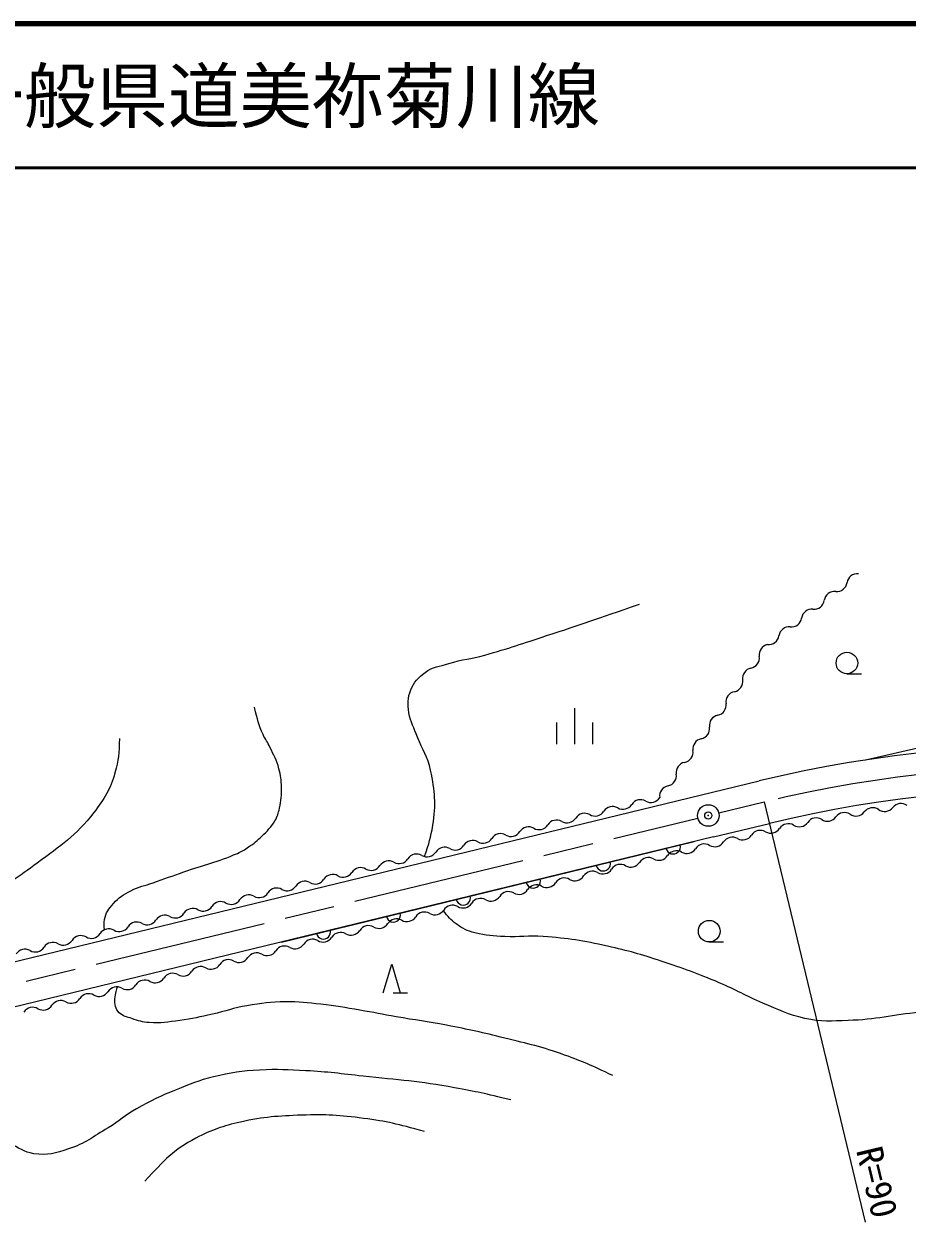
# Model space of a CAD drawing. Units: millimetres on the paper. Extents: x 40 to 680, y 20 to 380.
# Drawn here: x 221.7 to 283.1, y 296.8 to 380 of the extents above; entities that cross this region are included whole.
import ezdxf
from ezdxf.enums import TextEntityAlignment as Align

# ---------------------------------------------------------------- set-up
doc = ezdxf.new("R2010")
doc.units = ezdxf.units.MM
doc.header["$PDMODE"] = 32
doc.header["$PDSIZE"] = 0.5
doc.linetypes.add('CHAIN', pattern=[18.5, 12, -1.5, 3.5, -1.5])
for name, color, linetype, lineweight in [('M-BGD', 7, 'Continuous', 25), ('M-BMK', 2, 'CHAIN', 13), ('M-BMK-SRVR', 3, 'Continuous', 25), ('M-TTL', 2, 'Continuous', 140), ('M-TTL-LINE', 7, 'Continuous', 50)]:
    doc.layers.add(name, color=color, linetype=linetype, lineweight=lineweight)
doc.layers.add('M-TTL-TXT', color=7, linetype='Continuous')
doc.styles.add('ＭＳ ゴシック', font='')
doc.styles.get('ＭＳ ゴシック').set_extended_font_data('MS Gothic')

msp = doc.modelspace()

# ---------------------------------------------------------------- linework, layer by layer
at = {"layer": 'M-BGD'}
for p, q in [((278.896, 334.876), (279.896, 334.876)), ((260, 330), (260, 332.5)), ((258.75, 330), (258.75, 331.5)), ((261.25, 330), (261.25, 331.5)), ((280.189, 328.893), (286.109, 330.269)), ((168.346, 302.075), (272.802, 327.439)), ((273.154, 325.981), (280.153, 296.809)), ((269.629, 323.548), (273.512, 324.491)), ((269.629, 323.548), (172.461, 299.918)), ((239.621, 316.25), (268.285, 323.221)), ((269.331, 316.255), (270.331, 316.255)), ((246.679, 312.726), (247.279, 314.726)), ((247.279, 314.726), (247.879, 312.726)), ((247.379, 312.726), (248.379, 312.726))]:
    msp.add_line(p, q, dxfattribs=at)
for centre in [(278.896, 335.626), (269.331, 317.005)]:
    msp.add_circle(centre, 0.75, dxfattribs=at)
for centre, radius, start, end in [((278.185, 341.315), 0.725, 264.33353, 351.53917), ((279.619, 341.102), 0.725, 84.33353, 171.53917), ((278.042, 339.872), 0.725, 84.33353, 171.53917), ((276.608, 340.085), 0.725, 264.33353, 351.53917), ((275.03, 338.856), 0.725, 264.33353, 351.53917), ((276.465, 338.642), 0.725, 84.33353, 171.53917), ((274.887, 337.413), 0.725, 84.33353, 171.53917), ((273.453, 337.626), 0.725, 264.33353, 351.53917), ((273.523, 336.194), 0.725, 101.23824, 188.44388), ((272.371, 334.559), 0.725, 101.23824, 188.44388), ((272.088, 335.981), 0.725, 281.23824, 8.44388), ((270.937, 334.346), 0.725, 281.23824, 8.44388), ((271.219, 332.923), 0.725, 101.23824, 188.44388), ((269.785, 332.711), 0.725, 281.23824, 8.44388), ((270.068, 331.288), 0.725, 101.23824, 188.44388), ((268.633, 331.075), 0.725, 281.23824, 8.44388), ((268.916, 329.653), 0.725, 101.23824, 188.44388), ((267.482, 329.44), 0.725, 281.23824, 8.44388), ((294.151, 238.465), 91.5, 71.66024, 103.49271), ((267.764, 328.018), 0.725, 101.23824, 188.44388), ((266.33, 327.805), 0.725, 281.23824, 8.44388), ((266.612, 326.383), 0.725, 101.23824, 188.44388), ((264.562, 325.412), 0.725, 60.04582, 147.25146), ((265.286, 326.669), 0.725, 240.04582, 327.25146), ((294.182, 238.45), 88.489, 71.68186, 103.5084), ((261.399, 325.725), 0.725, 240.04582, 327.25146), ((262.618, 324.94), 0.725, 60.04582, 147.25146), ((263.342, 326.197), 0.725, 240.04582, 327.25146), ((279.524, 325.724), 0.725, 235.76802, 322.97366), ((280.681, 324.851), 0.725, 55.76802, 142.97366), ((281.51, 326.041), 0.725, 234.4956, 321.70123), ((282.648, 325.142), 0.725, 54.4956, 141.70123), ((258.731, 323.997), 0.725, 60.04582, 147.25146), ((259.455, 325.253), 0.725, 240.04582, 327.25146), ((260.675, 324.469), 0.725, 60.04582, 147.25146), ((274.821, 323.74), 0.725, 59.51004, 146.71567), ((275.575, 324.978), 0.725, 237.79855, 325.00418), ((276.763, 324.147), 0.725, 57.79855, 145.00418), ((277.545, 325.367), 0.725, 236.90106, 324.10669), ((278.72, 324.517), 0.725, 56.90106, 144.10669), ((254.844, 323.053), 0.725, 60.04582, 147.25146), ((255.568, 324.309), 0.725, 240.04582, 327.25146), ((256.787, 323.525), 0.725, 60.04582, 147.25146), ((257.511, 324.781), 0.725, 240.04582, 327.25146), ((271.659, 324.067), 0.725, 240.06072, 327.26636), ((272.879, 323.283), 0.725, 60.06072, 147.26636), ((273.609, 324.536), 0.725, 239.51004, 326.71567), ((250.957, 322.109), 0.725, 60.04582, 147.25146), ((251.681, 323.365), 0.725, 240.04582, 327.25146), ((252.9, 322.581), 0.725, 60.04582, 147.25146), ((253.624, 323.837), 0.725, 240.04582, 327.25146), ((266.828, 322.866), 0.5, 193.66812, 13.66812), ((268.992, 322.338), 0.725, 60.0653, 147.27094), ((269.716, 323.594), 0.725, 240.06072, 327.26636), ((270.936, 322.81), 0.725, 60.06072, 147.26636), ((247.794, 322.421), 0.725, 240.04582, 327.25146), ((249.013, 321.637), 0.725, 60.04582, 147.25146), ((249.737, 322.893), 0.725, 240.04582, 327.25146), ((265.106, 321.393), 0.725, 60.0653, 147.27094), ((265.829, 322.649), 0.725, 240.0653, 327.27094), ((267.049, 321.865), 0.725, 60.0653, 147.27094), ((267.773, 323.122), 0.725, 240.0653, 327.27094), ((245.126, 320.693), 0.725, 60.04582, 147.25146), ((245.85, 321.949), 0.725, 240.04582, 327.25146), ((247.07, 321.165), 0.725, 60.04582, 147.25146), ((261.219, 320.447), 0.725, 60.0653, 147.27094), ((261.97, 321.685), 0.5, 193.66812, 13.66812), ((261.943, 321.704), 0.725, 240.0653, 327.27094), ((263.162, 320.92), 0.725, 60.0653, 147.27094), ((263.886, 322.177), 0.725, 240.0653, 327.27094), ((241.239, 319.749), 0.725, 60.04582, 147.25146), ((241.963, 321.005), 0.725, 240.04582, 327.25146), ((243.183, 320.221), 0.725, 60.04582, 147.25146), ((243.907, 321.477), 0.725, 240.04582, 327.25146), ((257.111, 320.503), 0.5, 193.66812, 13.66812), ((258.056, 320.759), 0.725, 240.0653, 327.27094), ((259.276, 319.975), 0.725, 60.0653, 147.27094), ((259.999, 321.231), 0.725, 240.0653, 327.27094), ((237.352, 318.805), 0.725, 60.04582, 147.25146), ((238.076, 320.062), 0.725, 240.04582, 327.25146), ((239.296, 319.277), 0.725, 60.04582, 147.25146), ((240.02, 320.534), 0.725, 240.04582, 327.25146), ((255.389, 319.03), 0.725, 60.0653, 147.27094), ((256.112, 320.286), 0.725, 240.0653, 327.27094), ((257.332, 319.502), 0.725, 60.0653, 147.27094), ((234.189, 319.118), 0.725, 240.04582, 327.25146), ((235.409, 318.333), 0.725, 60.04582, 147.25146), ((236.133, 319.59), 0.725, 240.04582, 327.25146), ((251.502, 318.084), 0.725, 60.0653, 147.27094), ((252.253, 319.322), 0.5, 193.66812, 13.66812), ((252.226, 319.341), 0.725, 240.0653, 327.27094), ((253.446, 318.557), 0.725, 60.0653, 147.27094), ((254.169, 319.814), 0.725, 240.0653, 327.27094), ((231.522, 317.39), 0.725, 60.04582, 147.25146), ((232.246, 318.646), 0.725, 240.04582, 327.25146), ((233.465, 317.861), 0.725, 60.04582, 147.25146), ((247.394, 318.14), 0.5, 193.66812, 13.66812), ((247.615, 317.139), 0.725, 60.0653, 147.27094), ((248.339, 318.396), 0.725, 240.0653, 327.27094), ((249.559, 317.612), 0.725, 60.0653, 147.27094), ((250.282, 318.868), 0.725, 240.0653, 327.27094), ((227.635, 316.446), 0.725, 60.04582, 147.25146), ((228.359, 317.702), 0.725, 240.04582, 327.25146), ((229.578, 316.918), 0.725, 60.04582, 147.25146), ((230.302, 318.174), 0.725, 240.04582, 327.25146), ((242.536, 316.959), 0.5, 193.66812, 13.66812), ((244.452, 317.451), 0.725, 240.0653, 327.27094), ((245.672, 316.667), 0.725, 60.0653, 147.27094), ((246.396, 317.923), 0.725, 240.0653, 327.27094), ((223.748, 315.502), 0.725, 60.04582, 147.25146), ((224.472, 316.758), 0.725, 240.04582, 327.25146), ((225.691, 315.974), 0.725, 60.04582, 147.25146), ((226.415, 317.23), 0.725, 240.04582, 327.25146), ((241.785, 315.721), 0.725, 60.0653, 147.27094), ((242.509, 316.978), 0.725, 240.0653, 327.27094), ((243.729, 316.194), 0.725, 60.0653, 147.27094), ((221.804, 315.03), 0.725, 60.04582, 147.25146), ((222.528, 316.286), 0.725, 240.04582, 327.25146), ((237.899, 314.776), 0.725, 60.0653, 147.27094), ((238.622, 316.033), 0.725, 240.0653, 327.27094), ((239.842, 315.249), 0.725, 60.0653, 147.27094), ((240.566, 316.505), 0.725, 240.0653, 327.27094), ((234.012, 313.831), 0.725, 60.0653, 147.27094), ((234.736, 315.088), 0.725, 240.0653, 327.27094), ((235.955, 314.304), 0.725, 60.0653, 147.27094), ((236.679, 315.56), 0.725, 240.0653, 327.27094), ((230.849, 314.142), 0.725, 240.0653, 327.27094), ((232.069, 313.358), 0.725, 60.0653, 147.27094), ((232.792, 314.615), 0.725, 240.0653, 327.27094), ((226.962, 313.197), 0.725, 240.0653, 327.27094), ((228.182, 312.413), 0.725, 60.0653, 147.27094), ((228.905, 313.67), 0.725, 240.0653, 327.27094), ((230.125, 312.886), 0.725, 60.0653, 147.27094), ((224.295, 311.468), 0.725, 60.0653, 147.27094), ((225.019, 312.725), 0.725, 240.0653, 327.27094), ((226.239, 311.941), 0.725, 60.0653, 147.27094), ((222.352, 310.996), 0.725, 60.0653, 147.27094), ((223.075, 312.252), 0.725, 240.0653, 327.27094)]:
    msp.add_arc(centre, radius, start, end, dxfattribs=at)
for points, knots in [([(249.547, 322.194), (249.899, 323.128), (249.985, 323.493), (250.133, 324.356), (250.385, 325.829), (250.277, 326.714), (249.982, 328.18), (249.792, 329.126), (249.42, 329.576), (249.08, 330.479), (248.832, 331.137), (248.585, 331.481), (248.479, 332.176), (248.384, 332.792), (248.374, 333.188), (248.607, 333.766), (248.836, 334.329), (249.111, 334.602), (249.596, 334.969), (250.146, 335.385), (250.592, 335.383), (251.25, 335.592), (252.203, 335.894), (252.78, 335.9), (253.742, 336.172), (255.435, 336.651), (256.365, 336.983), (258.039, 337.525), (260.568, 338.344), (261.372, 338.633), (264.484, 339.716)], [0, 0, 0, 0, 1, 1, 1, 2, 2, 2, 3, 3, 3, 4, 4, 4, 5, 5, 5, 6, 6, 6, 7, 7, 7, 8, 8, 8, 9, 9, 9, 10, 10, 10, 10]), ([(227.338, 317.107), (227.292, 317.402), (227.296, 317.541), (227.338, 317.814), (227.413, 318.304), (227.641, 318.54), (227.954, 318.924), (228.324, 319.38), (228.653, 319.526), (229.165, 319.813), (229.724, 320.126), (230.105, 320.152), (230.709, 320.368), (231.544, 320.666), (232.012, 320.833), (232.849, 321.125), (234.298, 321.63), (235.152, 321.804), (236.563, 322.407), (236.885, 322.544), (237.049, 322.658), (237.341, 322.851), (237.731, 323.109), (237.934, 323.282), (238.269, 323.608), (238.656, 323.984), (238.881, 324.2), (239.167, 324.658), (239.363, 324.971), (239.403, 325.187), (239.49, 325.546), (239.626, 326.103), (239.622, 326.435), (239.622, 327.009), (239.622, 327.511), (239.569, 327.794), (239.45, 328.281), (239.298, 328.899), (239.092, 329.208), (238.824, 329.785), (238.662, 330.136), (238.517, 330.305), (238.35, 330.653), (238.014, 331.354), (237.973, 331.664), (237.754, 332.551)], [0, 0, 0, 0, 1, 1, 1, 2, 2, 2, 3, 3, 3, 4, 4, 4, 5, 5, 5, 6, 6, 6, 7, 7, 7, 8, 8, 8, 9, 9, 9, 10, 10, 10, 11, 11, 11, 12, 12, 12, 13, 13, 13, 14, 14, 14, 15, 15, 15, 15]), ([(228.373, 330.385), (228.353, 329.33), (228.311, 328.908), (228.058, 328.004), (227.729, 326.826), (227.34, 326.203), (226.588, 325.238), (225.325, 323.62), (224.324, 322.95), (222.667, 321.737), (221.326, 320.756), (220.565, 320.201), (219.095, 319.427), (216.889, 318.263), (215.541, 317.836), (213.214, 316.941), (210.533, 315.91), (208.965, 315.512), (206.281, 314.49), (205.164, 314.064), (204.512, 313.877), (203.446, 313.335), (203.135, 313.177), (203.19, 313.205), (202.652, 312.928)], [0, 0, 0, 0, 1, 1, 1, 2, 2, 2, 3, 3, 3, 4, 4, 4, 5, 5, 5, 6, 6, 6, 7, 7, 7, 8, 8, 8, 8]), ([(288.615, 311.783), (286.369, 311.608), (285.781, 311.561), (283.969, 311.379), (282.016, 311.183), (280.938, 310.861), (278.976, 310.801), (277.803, 310.766), (277.121, 310.693), (275.975, 310.946), (274.791, 311.207), (274.182, 311.553), (273.06, 312.014), (271.852, 312.51), (271.235, 312.923), (270.03, 313.428), (268.477, 314.078), (267.588, 314.4), (265.99, 314.928), (264.556, 315.402), (263.74, 315.636), (262.267, 315.967), (260.543, 316.354), (259.555, 316.504), (257.794, 316.631), (256.759, 316.706), (256.175, 316.583), (255.139, 316.631), (254.322, 316.669), (253.85, 316.675), (253.061, 316.891), (252.519, 317.039), (252.213, 317.176), (251.762, 317.511), (251.358, 317.812), (251.211, 317.988), (250.865, 318.436)], [0, 0, 0, 0, 1, 1, 1, 2, 2, 2, 3, 3, 3, 4, 4, 4, 5, 5, 5, 6, 6, 6, 7, 7, 7, 8, 8, 8, 9, 9, 9, 10, 10, 10, 11, 11, 11, 12, 12, 12, 12]), ([(262.634, 306.978), (261.096, 307.711), (260.625, 307.922), (259.29, 308.407), (257.702, 308.984), (256.766, 309.169), (255.128, 309.582), (253.563, 309.976), (252.679, 310.172), (251.094, 310.475), (249.733, 310.736), (248.961, 310.824), (247.596, 311.063), (246.608, 311.235), (246.058, 311.356), (245.068, 311.522), (244.014, 311.7), (243.424, 311.81), (242.362, 311.931), (241.408, 312.039), (240.871, 312.119), (239.911, 312.109), (238.858, 312.099), (238.268, 312.008), (237.23, 311.829), (236.279, 311.664), (235.773, 311.448), (234.83, 311.241), (233.948, 311.048), (233.453, 310.934), (232.558, 310.807), (231.736, 310.691), (231.267, 310.601), (230.439, 310.654), (229.958, 310.685), (229.694, 310.777), (229.239, 310.935), (228.876, 311.061), (228.633, 311.09), (228.345, 311.343), (227.818, 311.807), (228.153, 312.874), (228.235, 313.136)], [0, 0, 0, 0, 1, 1, 1, 2, 2, 2, 3, 3, 3, 4, 4, 4, 5, 5, 5, 6, 6, 6, 7, 7, 7, 8, 8, 8, 9, 9, 9, 10, 10, 10, 11, 11, 11, 12, 12, 12, 13, 13, 13, 14, 14, 14, 14]), ([(255.562, 305.284), (253.715, 305.739), (253.182, 305.846), (251.642, 306.134), (249.184, 306.592), (247.775, 306.659), (245.29, 306.936), (243.743, 307.109), (242.878, 307.237), (241.323, 307.314), (240.07, 307.377), (239.364, 307.432), (238.111, 307.362), (236.845, 307.291), (236.133, 307.185), (234.9, 306.889), (233.856, 306.638), (233.298, 306.394), (232.302, 305.992), (231.201, 305.547), (230.599, 305.25), (229.563, 304.67), (228.751, 304.214), (228.382, 303.82), (227.58, 303.347), (226.534, 302.732), (225.994, 302.258), (224.84, 301.883), (223.937, 301.59), (223.369, 301.401), (222.432, 301.552), (221.721, 301.667), (221.394, 301.98), (220.731, 302.261), (219.271, 302.881), (218.403, 303.125), (217, 303.867), (215.91, 304.443), (215.423, 304.99), (214.308, 305.52), (213.46, 305.923), (212.964, 306.144), (212.042, 306.323), (210.919, 306.54), (210.256, 306.382), (209.113, 306.323), (208.109, 306.27), (207.556, 306.113), (206.552, 306.059), (205.753, 306.015), (205.276, 305.851), (204.503, 306.059), (204.277, 306.119), (204.412, 306.066), (203.937, 306.255)], [0, 0, 0, 0, 1, 1, 1, 2, 2, 2, 3, 3, 3, 4, 4, 4, 5, 5, 5, 6, 6, 6, 7, 7, 7, 8, 8, 8, 9, 9, 9, 10, 10, 10, 11, 11, 11, 12, 12, 12, 13, 13, 13, 14, 14, 14, 15, 15, 15, 16, 16, 16, 17, 17, 17, 18, 18, 18, 18]), ([(249.565, 303.103), (247.62, 303.622), (247.005, 303.787), (245.328, 304.007), (243.665, 304.226), (242.717, 304.293), (241.041, 304.231), (239.37, 304.17), (238.42, 304.112), (236.787, 303.751), (235.529, 303.473), (234.83, 303.223), (233.685, 302.632), (232.077, 301.802), (231.543, 301.13), (230.134, 299.657)], [0, 0, 0, 0, 1, 1, 1, 2, 2, 2, 3, 3, 3, 4, 4, 4, 5, 5, 5, 5])]:
    msp.add_open_spline(points, degree=3, knots=knots, dxfattribs=at)
at = {"layer": 'M-BMK'}
for p, q in [((269.996, 325.214), (273.154, 325.981)), ((172.82, 301.617), (268.539, 324.86))]:
    msp.add_line(p, q, dxfattribs=at)
msp.add_arc((294.151, 238.465), 90, 71.66024, 103.49141, dxfattribs=at)
at = {"layer": 'M-BMK-SRVR'}
msp.add_circle((269.267, 325.037), 0.75, dxfattribs=at)
msp.add_point((269.267, 325.037), dxfattribs=at)
at = {"layer": 'M-TTL'}
msp.add_line((680, 380), (40, 380), dxfattribs=at)
at = {"layer": 'M-TTL-LINE'}
msp.add_line((40, 370), (680, 370), dxfattribs=at)

# ---------------------------------------------------------------- texts
at = {"layer": 'M-BGD', "style": 'ＭＳ ゴシック'}
msp.add_text('R=90', height=1.833, rotation=283.491, dxfattribs=at).set_placement((278.987, 301.671), align=Align.BOTTOM_LEFT)
at = {"layer": 'M-TTL-TXT', "style": 'ＭＳ ゴシック'}
msp.add_text('一般県道美祢菊川線', height=3.666, dxfattribs=at).set_placement((216.734, 375), align=Align.MIDDLE_LEFT)

doc.saveas('drawing.dxf')
